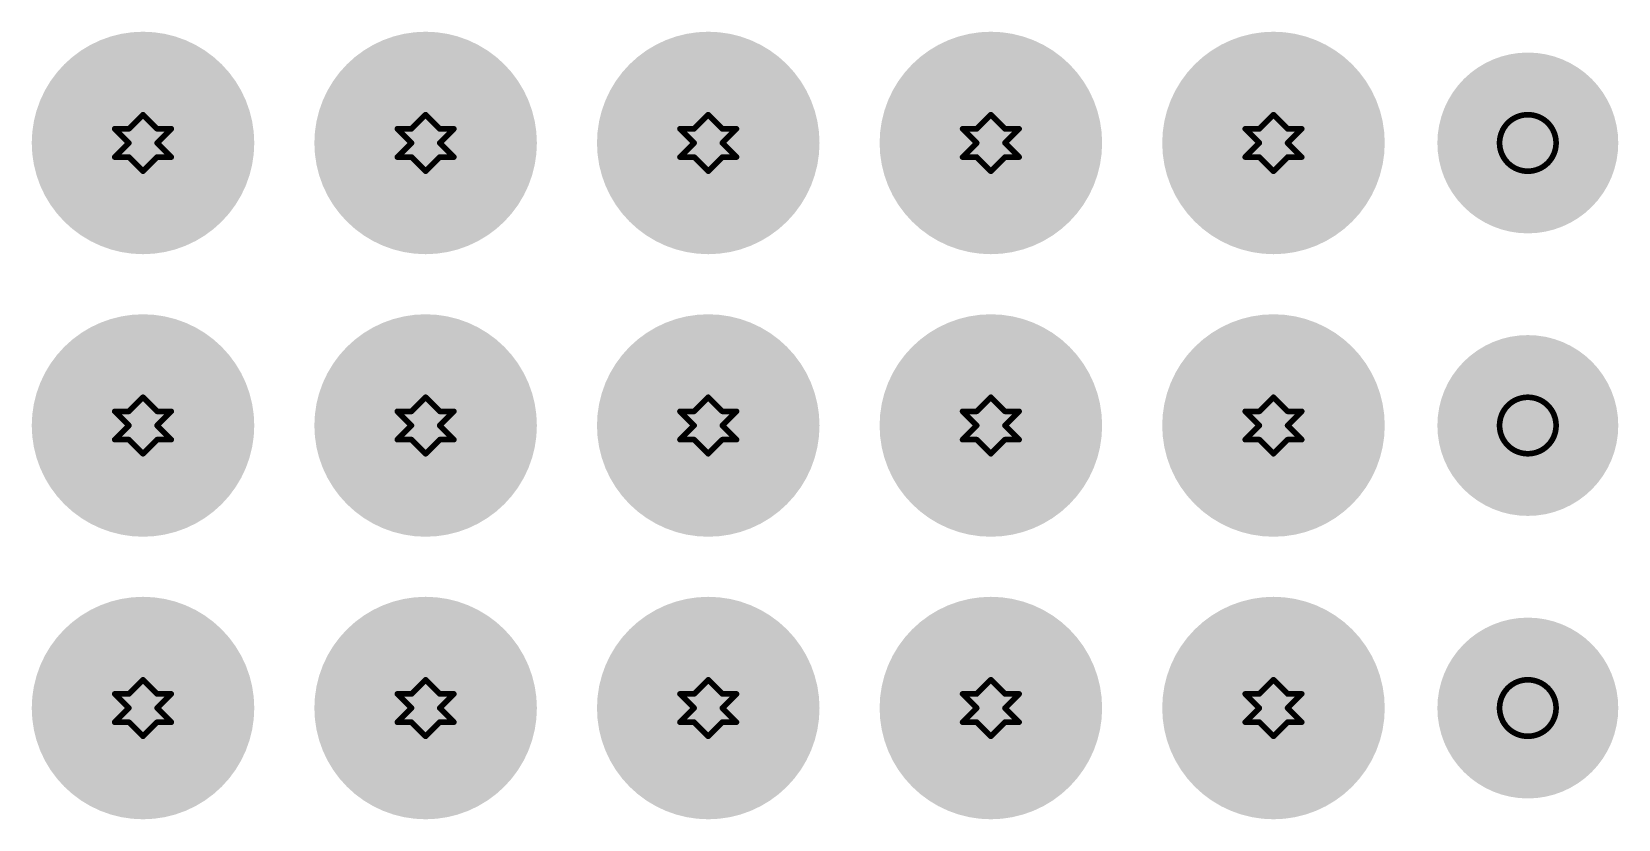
# Model space of a CAD drawing. Header units: millimetres. Extents: x 3.26 to 13.14, y 5.38 to 10.83.
# Drawn here: x 9.361 to 9.922, y 6.38 to 6.658 of the extents above; entities that cross this region are included whole.
import ezdxf

# ---------------------------------------------------------------- set-up
doc = ezdxf.new("R2010")
doc.units = ezdxf.units.MM
doc.header["$MEASUREMENT"] = 0
for name, color, linetype in [('BottomLayer', 5, 'Continuous'), ('BottomSolder', 6, 'Continuous'), ('DrillDrawing', 1, 'Continuous'), ('MultiLayer', 9, 'Continuous'), ('PadHoleLayer', 156, 'Continuous'), ('TopLayer', 1, 'Continuous'), ('TopSolder', 216, 'Continuous'), ('ViaHoleLayer', 16, 'Continuous')]:
    doc.layers.add(name, color=color, linetype=linetype)

# ---------------------------------------------------------------- blocks, each defined once
blk = doc.blocks.new('CNVME96_66')
at = {"layer": 'BottomLayer', "const_width": 0.03}
for points in [[(-3.115, 0.2, 1), (-3.085, 0.2, 1)], [(-3.015, 0.2, 1), (-2.985, 0.2, 1)], [(-2.915, 0.2, 1), (-2.885, 0.2, 1)]]:
    blk.add_lwpolyline(points, format="xyb", close=True, dxfattribs=at)
at = {"layer": 'BottomSolder', "const_width": 0.032}
for points in [[(-3.116, 0.2, 1), (-3.084, 0.2, 1)], [(-3.016, 0.2, 1), (-2.984, 0.2, 1)], [(-2.916, 0.2, 1), (-2.884, 0.2, 1)]]:
    blk.add_lwpolyline(points, format="xyb", close=True, dxfattribs=at)
at = {"layer": 'MultiLayer', "const_width": 0.03}
for points in [[(-3.115, 0.2, 1), (-3.085, 0.2, 1)], [(-3.015, 0.2, 1), (-2.985, 0.2, 1)], [(-2.915, 0.2, 1), (-2.885, 0.2, 1)]]:
    blk.add_lwpolyline(points, format="xyb", close=True, dxfattribs=at)
at = {"layer": 'PadHoleLayer', "const_width": 0.0185}
for points in [[(-3.10925, 0.2, 1), (-3.09075, 0.2, 1)], [(-3.00925, 0.2, 1), (-2.99075, 0.2, 1)], [(-2.90925, 0.2, 1), (-2.89075, 0.2, 1)]]:
    blk.add_lwpolyline(points, format="xyb", close=True, dxfattribs=at)
at = {"layer": 'TopLayer', "const_width": 0.03}
for points in [[(-3.115, 0.2, 1), (-3.085, 0.2, 1)], [(-3.015, 0.2, 1), (-2.985, 0.2, 1)], [(-2.915, 0.2, 1), (-2.885, 0.2, 1)]]:
    blk.add_lwpolyline(points, format="xyb", close=True, dxfattribs=at)
at = {"layer": 'TopSolder', "const_width": 0.032}
for points in [[(-3.116, 0.2, 1), (-3.084, 0.2, 1)], [(-3.016, 0.2, 1), (-2.984, 0.2, 1)], [(-2.916, 0.2, 1), (-2.884, 0.2, 1)]]:
    blk.add_lwpolyline(points, format="xyb", close=True, dxfattribs=at)

msp = doc.modelspace()

# ---------------------------------------------------------------- linework, layer by layer
at = {"layer": 'BottomLayer', "const_width": 0.03937}
for points in [[(9.38032, 6.619, 1), (9.41969, 6.619, 1)], [(9.48032, 6.619, 1), (9.51969, 6.619, 1)], [(9.58032, 6.619, 1), (9.61969, 6.619, 1)], [(9.68032, 6.619, 1), (9.71969, 6.619, 1)], [(9.78032, 6.619, 1), (9.81969, 6.619, 1)], [(9.38032, 6.519, 1), (9.41969, 6.519, 1)], [(9.48032, 6.519, 1), (9.51969, 6.519, 1)], [(9.58032, 6.519, 1), (9.61969, 6.519, 1)], [(9.68032, 6.519, 1), (9.71969, 6.519, 1)], [(9.78032, 6.519, 1), (9.81969, 6.519, 1)], [(9.38032, 6.419, 1), (9.41969, 6.419, 1)], [(9.48032, 6.419, 1), (9.51969, 6.419, 1)], [(9.58032, 6.419, 1), (9.61969, 6.419, 1)], [(9.68032, 6.419, 1), (9.71969, 6.419, 1)], [(9.78032, 6.419, 1), (9.81969, 6.419, 1)]]:
    msp.add_lwpolyline(points, format="xyb", close=True, dxfattribs=at)
at = {"layer": 'BottomSolder', "const_width": 0.03937}
for points in [[(9.38032, 6.619, 1), (9.41969, 6.619, 1)], [(9.48032, 6.619, 1), (9.51969, 6.619, 1)], [(9.58032, 6.619, 1), (9.61969, 6.619, 1)], [(9.68032, 6.619, 1), (9.71969, 6.619, 1)], [(9.78032, 6.619, 1), (9.81969, 6.619, 1)], [(9.38032, 6.519, 1), (9.41969, 6.519, 1)], [(9.48032, 6.519, 1), (9.51969, 6.519, 1)], [(9.58032, 6.519, 1), (9.61969, 6.519, 1)], [(9.68032, 6.519, 1), (9.71969, 6.519, 1)], [(9.78032, 6.519, 1), (9.81969, 6.519, 1)], [(9.38032, 6.419, 1), (9.41969, 6.419, 1)], [(9.48032, 6.419, 1), (9.51969, 6.419, 1)], [(9.58032, 6.419, 1), (9.61969, 6.419, 1)], [(9.68032, 6.419, 1), (9.71969, 6.419, 1)], [(9.78032, 6.419, 1), (9.81969, 6.419, 1)]]:
    msp.add_lwpolyline(points, format="xyb", close=True, dxfattribs=at)
at = {"layer": 'DrillDrawing', "const_width": 0.002}
for points in [[(9.395, 6.624), (9.4, 6.629)], [(9.4, 6.629), (9.405, 6.624)], [(9.495, 6.624), (9.5, 6.629)], [(9.5, 6.629), (9.505, 6.624)], [(9.595, 6.624), (9.6, 6.629)], [(9.6, 6.629), (9.605, 6.624)], [(9.695, 6.624), (9.7, 6.629)], [(9.7, 6.629), (9.705, 6.624)], [(9.795, 6.624), (9.8, 6.629)], [(9.8, 6.629), (9.805, 6.624)], [(9.39, 6.624), (9.395, 6.619)], [(9.39, 6.624), (9.395, 6.624)], [(9.405, 6.624), (9.41, 6.624)], [(9.405, 6.619), (9.41, 6.624)], [(9.49, 6.624), (9.495, 6.619)], [(9.49, 6.624), (9.495, 6.624)], [(9.505, 6.624), (9.51, 6.624)], [(9.505, 6.619), (9.51, 6.624)], [(9.59, 6.624), (9.595, 6.619)], [(9.59, 6.624), (9.595, 6.624)], [(9.605, 6.624), (9.61, 6.624)], [(9.605, 6.619), (9.61, 6.624)], [(9.69, 6.624), (9.695, 6.619)], [(9.69, 6.624), (9.695, 6.624)], [(9.705, 6.624), (9.71, 6.624)], [(9.705, 6.619), (9.71, 6.624)], [(9.79, 6.624), (9.795, 6.619)], [(9.79, 6.624), (9.795, 6.624)], [(9.805, 6.624), (9.81, 6.624)], [(9.805, 6.619), (9.81, 6.624)], [(9.39, 6.614), (9.395, 6.619)], [(9.405, 6.619), (9.41, 6.614)], [(9.49, 6.614), (9.495, 6.619)], [(9.505, 6.619), (9.51, 6.614)], [(9.59, 6.614), (9.595, 6.619)], [(9.605, 6.619), (9.61, 6.614)], [(9.69, 6.614), (9.695, 6.619)], [(9.705, 6.619), (9.71, 6.614)], [(9.79, 6.614), (9.795, 6.619)], [(9.805, 6.619), (9.81, 6.614)], [(9.39, 6.614), (9.395, 6.614)], [(9.395, 6.614), (9.4, 6.609)], [(9.4, 6.609), (9.405, 6.614)], [(9.405, 6.614), (9.41, 6.614)], [(9.49, 6.614), (9.495, 6.614)], [(9.495, 6.614), (9.5, 6.609)], [(9.5, 6.609), (9.505, 6.614)], [(9.505, 6.614), (9.51, 6.614)], [(9.59, 6.614), (9.595, 6.614)], [(9.595, 6.614), (9.6, 6.609)], [(9.6, 6.609), (9.605, 6.614)], [(9.605, 6.614), (9.61, 6.614)], [(9.69, 6.614), (9.695, 6.614)], [(9.695, 6.614), (9.7, 6.609)], [(9.7, 6.609), (9.705, 6.614)], [(9.705, 6.614), (9.71, 6.614)], [(9.79, 6.614), (9.795, 6.614)], [(9.795, 6.614), (9.8, 6.609)], [(9.8, 6.609), (9.805, 6.614)], [(9.805, 6.614), (9.81, 6.614)], [(9.395, 6.524), (9.4, 6.529)], [(9.4, 6.529), (9.405, 6.524)], [(9.495, 6.524), (9.5, 6.529)], [(9.5, 6.529), (9.505, 6.524)], [(9.595, 6.524), (9.6, 6.529)], [(9.6, 6.529), (9.605, 6.524)], [(9.695, 6.524), (9.7, 6.529)], [(9.7, 6.529), (9.705, 6.524)], [(9.795, 6.524), (9.8, 6.529)], [(9.8, 6.529), (9.805, 6.524)], [(9.39, 6.524), (9.395, 6.519)], [(9.39, 6.524), (9.395, 6.524)], [(9.405, 6.524), (9.41, 6.524)], [(9.405, 6.519), (9.41, 6.524)], [(9.49, 6.524), (9.495, 6.519)], [(9.49, 6.524), (9.495, 6.524)], [(9.505, 6.524), (9.51, 6.524)], [(9.505, 6.519), (9.51, 6.524)], [(9.59, 6.524), (9.595, 6.519)], [(9.59, 6.524), (9.595, 6.524)], [(9.605, 6.524), (9.61, 6.524)], [(9.605, 6.519), (9.61, 6.524)], [(9.69, 6.524), (9.695, 6.519)], [(9.69, 6.524), (9.695, 6.524)], [(9.705, 6.524), (9.71, 6.524)], [(9.705, 6.519), (9.71, 6.524)], [(9.79, 6.524), (9.795, 6.519)], [(9.79, 6.524), (9.795, 6.524)], [(9.805, 6.524), (9.81, 6.524)], [(9.805, 6.519), (9.81, 6.524)], [(9.39, 6.514), (9.395, 6.519)], [(9.405, 6.519), (9.41, 6.514)], [(9.49, 6.514), (9.495, 6.519)], [(9.505, 6.519), (9.51, 6.514)], [(9.59, 6.514), (9.595, 6.519)], [(9.605, 6.519), (9.61, 6.514)], [(9.69, 6.514), (9.695, 6.519)], [(9.705, 6.519), (9.71, 6.514)], [(9.79, 6.514), (9.795, 6.519)], [(9.805, 6.519), (9.81, 6.514)], [(9.39, 6.514), (9.395, 6.514)], [(9.395, 6.514), (9.4, 6.509)], [(9.4, 6.509), (9.405, 6.514)], [(9.405, 6.514), (9.41, 6.514)], [(9.49, 6.514), (9.495, 6.514)], [(9.495, 6.514), (9.5, 6.509)], [(9.5, 6.509), (9.505, 6.514)], [(9.505, 6.514), (9.51, 6.514)], [(9.59, 6.514), (9.595, 6.514)], [(9.595, 6.514), (9.6, 6.509)], [(9.6, 6.509), (9.605, 6.514)], [(9.605, 6.514), (9.61, 6.514)], [(9.69, 6.514), (9.695, 6.514)], [(9.695, 6.514), (9.7, 6.509)], [(9.7, 6.509), (9.705, 6.514)], [(9.705, 6.514), (9.71, 6.514)], [(9.79, 6.514), (9.795, 6.514)], [(9.795, 6.514), (9.8, 6.509)], [(9.8, 6.509), (9.805, 6.514)], [(9.805, 6.514), (9.81, 6.514)], [(9.395, 6.424), (9.4, 6.429)], [(9.4, 6.429), (9.405, 6.424)], [(9.495, 6.424), (9.5, 6.429)], [(9.5, 6.429), (9.505, 6.424)], [(9.595, 6.424), (9.6, 6.429)], [(9.6, 6.429), (9.605, 6.424)], [(9.695, 6.424), (9.7, 6.429)], [(9.7, 6.429), (9.705, 6.424)], [(9.795, 6.424), (9.8, 6.429)], [(9.8, 6.429), (9.805, 6.424)], [(9.39, 6.424), (9.395, 6.419)], [(9.39, 6.424), (9.395, 6.424)], [(9.405, 6.424), (9.41, 6.424)], [(9.405, 6.419), (9.41, 6.424)], [(9.49, 6.424), (9.495, 6.419)], [(9.49, 6.424), (9.495, 6.424)], [(9.505, 6.424), (9.51, 6.424)], [(9.505, 6.419), (9.51, 6.424)], [(9.59, 6.424), (9.595, 6.419)], [(9.59, 6.424), (9.595, 6.424)], [(9.605, 6.424), (9.61, 6.424)], [(9.605, 6.419), (9.61, 6.424)], [(9.69, 6.424), (9.695, 6.419)], [(9.69, 6.424), (9.695, 6.424)], [(9.705, 6.424), (9.71, 6.424)], [(9.705, 6.419), (9.71, 6.424)], [(9.79, 6.424), (9.795, 6.419)], [(9.79, 6.424), (9.795, 6.424)], [(9.805, 6.424), (9.81, 6.424)], [(9.805, 6.419), (9.81, 6.424)], [(9.39, 6.414), (9.395, 6.419)], [(9.405, 6.419), (9.41, 6.414)], [(9.49, 6.414), (9.495, 6.419)], [(9.505, 6.419), (9.51, 6.414)], [(9.59, 6.414), (9.595, 6.419)], [(9.605, 6.419), (9.61, 6.414)], [(9.69, 6.414), (9.695, 6.419)], [(9.705, 6.419), (9.71, 6.414)], [(9.79, 6.414), (9.795, 6.419)], [(9.805, 6.419), (9.81, 6.414)], [(9.39, 6.414), (9.395, 6.414)], [(9.395, 6.414), (9.4, 6.409)], [(9.4, 6.409), (9.405, 6.414)], [(9.405, 6.414), (9.41, 6.414)], [(9.49, 6.414), (9.495, 6.414)], [(9.495, 6.414), (9.5, 6.409)], [(9.5, 6.409), (9.505, 6.414)], [(9.505, 6.414), (9.51, 6.414)], [(9.59, 6.414), (9.595, 6.414)], [(9.595, 6.414), (9.6, 6.409)], [(9.6, 6.409), (9.605, 6.414)], [(9.605, 6.414), (9.61, 6.414)], [(9.69, 6.414), (9.695, 6.414)], [(9.695, 6.414), (9.7, 6.409)], [(9.7, 6.409), (9.705, 6.414)], [(9.705, 6.414), (9.71, 6.414)], [(9.79, 6.414), (9.795, 6.414)], [(9.795, 6.414), (9.8, 6.409)], [(9.8, 6.409), (9.805, 6.414)], [(9.805, 6.414), (9.81, 6.414)]]:
    msp.add_lwpolyline(points, dxfattribs=at)
at = {"layer": 'DrillDrawing'}
for points, const_width in [([(9.3995, 6.629, 1), (9.4005, 6.629, 1)], 0.001), ([(9.3995, 6.629, 1), (9.4005, 6.629, 1)], 0.001), ([(9.4995, 6.629, 1), (9.5005, 6.629, 1)], 0.001), ([(9.4995, 6.629, 1), (9.5005, 6.629, 1)], 0.001), ([(9.5995, 6.629, 1), (9.6005, 6.629, 1)], 0.001), ([(9.5995, 6.629, 1), (9.6005, 6.629, 1)], 0.001), ([(9.6995, 6.629, 1), (9.7005, 6.629, 1)], 0.001), ([(9.6995, 6.629, 1), (9.7005, 6.629, 1)], 0.001), ([(9.7995, 6.629, 1), (9.8005, 6.629, 1)], 0.001), ([(9.7995, 6.629, 1), (9.8005, 6.629, 1)], 0.001), ([(9.9, 6.619, 1), (9.88, 6.619, 1)], 0.002), ([(9.3895, 6.624, 1), (9.3905, 6.624, 1)], 0.001), ([(9.3895, 6.624, 1), (9.3905, 6.624, 1)], 0.001), ([(9.3945, 6.624, 1), (9.3955, 6.624, 1)], 0.001), ([(9.3945, 6.624, 1), (9.3955, 6.624, 1)], 0.001), ([(9.4045, 6.624, 1), (9.4055, 6.624, 1)], 0.001), ([(9.4045, 6.624, 1), (9.4055, 6.624, 1)], 0.001), ([(9.4095, 6.624, 1), (9.4105, 6.624, 1)], 0.001), ([(9.4095, 6.624, 1), (9.4105, 6.624, 1)], 0.001), ([(9.4895, 6.624, 1), (9.4905, 6.624, 1)], 0.001), ([(9.4895, 6.624, 1), (9.4905, 6.624, 1)], 0.001), ([(9.4945, 6.624, 1), (9.4955, 6.624, 1)], 0.001), ([(9.4945, 6.624, 1), (9.4955, 6.624, 1)], 0.001), ([(9.5045, 6.624, 1), (9.5055, 6.624, 1)], 0.001), ([(9.5045, 6.624, 1), (9.5055, 6.624, 1)], 0.001), ([(9.5095, 6.624, 1), (9.5105, 6.624, 1)], 0.001), ([(9.5095, 6.624, 1), (9.5105, 6.624, 1)], 0.001), ([(9.5895, 6.624, 1), (9.5905, 6.624, 1)], 0.001), ([(9.5895, 6.624, 1), (9.5905, 6.624, 1)], 0.001), ([(9.5945, 6.624, 1), (9.5955, 6.624, 1)], 0.001), ([(9.5945, 6.624, 1), (9.5955, 6.624, 1)], 0.001), ([(9.6045, 6.624, 1), (9.6055, 6.624, 1)], 0.001), ([(9.6045, 6.624, 1), (9.6055, 6.624, 1)], 0.001), ([(9.6095, 6.624, 1), (9.6105, 6.624, 1)], 0.001), ([(9.6095, 6.624, 1), (9.6105, 6.624, 1)], 0.001), ([(9.6895, 6.624, 1), (9.6905, 6.624, 1)], 0.001), ([(9.6895, 6.624, 1), (9.6905, 6.624, 1)], 0.001), ([(9.6945, 6.624, 1), (9.6955, 6.624, 1)], 0.001), ([(9.6945, 6.624, 1), (9.6955, 6.624, 1)], 0.001), ([(9.7045, 6.624, 1), (9.7055, 6.624, 1)], 0.001), ([(9.7045, 6.624, 1), (9.7055, 6.624, 1)], 0.001), ([(9.7095, 6.624, 1), (9.7105, 6.624, 1)], 0.001), ([(9.7095, 6.624, 1), (9.7105, 6.624, 1)], 0.001), ([(9.7895, 6.624, 1), (9.7905, 6.624, 1)], 0.001), ([(9.7895, 6.624, 1), (9.7905, 6.624, 1)], 0.001), ([(9.7945, 6.624, 1), (9.7955, 6.624, 1)], 0.001), ([(9.7945, 6.624, 1), (9.7955, 6.624, 1)], 0.001), ([(9.8045, 6.624, 1), (9.8055, 6.624, 1)], 0.001), ([(9.8045, 6.624, 1), (9.8055, 6.624, 1)], 0.001), ([(9.8095, 6.624, 1), (9.8105, 6.624, 1)], 0.001), ([(9.8095, 6.624, 1), (9.8105, 6.624, 1)], 0.001), ([(9.3945, 6.619, 1), (9.3955, 6.619, 1)], 0.001), ([(9.3945, 6.619, 1), (9.3955, 6.619, 1)], 0.001), ([(9.4045, 6.619, 1), (9.4055, 6.619, 1)], 0.001), ([(9.4045, 6.619, 1), (9.4055, 6.619, 1)], 0.001), ([(9.4945, 6.619, 1), (9.4955, 6.619, 1)], 0.001), ([(9.4945, 6.619, 1), (9.4955, 6.619, 1)], 0.001), ([(9.5045, 6.619, 1), (9.5055, 6.619, 1)], 0.001), ([(9.5045, 6.619, 1), (9.5055, 6.619, 1)], 0.001), ([(9.5945, 6.619, 1), (9.5955, 6.619, 1)], 0.001), ([(9.5945, 6.619, 1), (9.5955, 6.619, 1)], 0.001), ([(9.6045, 6.619, 1), (9.6055, 6.619, 1)], 0.001), ([(9.6045, 6.619, 1), (9.6055, 6.619, 1)], 0.001), ([(9.6945, 6.619, 1), (9.6955, 6.619, 1)], 0.001), ([(9.6945, 6.619, 1), (9.6955, 6.619, 1)], 0.001), ([(9.7045, 6.619, 1), (9.7055, 6.619, 1)], 0.001), ([(9.7045, 6.619, 1), (9.7055, 6.619, 1)], 0.001), ([(9.7945, 6.619, 1), (9.7955, 6.619, 1)], 0.001), ([(9.7945, 6.619, 1), (9.7955, 6.619, 1)], 0.001), ([(9.8045, 6.619, 1), (9.8055, 6.619, 1)], 0.001), ([(9.8045, 6.619, 1), (9.8055, 6.619, 1)], 0.001), ([(9.8795, 6.619, 1), (9.8805, 6.619, 1)], 0.001), ([(9.8995, 6.619, 1), (9.9005, 6.619, 1)], 0.001), ([(9.3895, 6.614, 1), (9.3905, 6.614, 1)], 0.001), ([(9.3895, 6.614, 1), (9.3905, 6.614, 1)], 0.001), ([(9.3945, 6.614, 1), (9.3955, 6.614, 1)], 0.001), ([(9.3945, 6.614, 1), (9.3955, 6.614, 1)], 0.001), ([(9.4045, 6.614, 1), (9.4055, 6.614, 1)], 0.001), ([(9.4045, 6.614, 1), (9.4055, 6.614, 1)], 0.001), ([(9.4095, 6.614, 1), (9.4105, 6.614, 1)], 0.001), ([(9.4095, 6.614, 1), (9.4105, 6.614, 1)], 0.001), ([(9.4895, 6.614, 1), (9.4905, 6.614, 1)], 0.001), ([(9.4895, 6.614, 1), (9.4905, 6.614, 1)], 0.001), ([(9.4945, 6.614, 1), (9.4955, 6.614, 1)], 0.001), ([(9.4945, 6.614, 1), (9.4955, 6.614, 1)], 0.001), ([(9.5045, 6.614, 1), (9.5055, 6.614, 1)], 0.001), ([(9.5045, 6.614, 1), (9.5055, 6.614, 1)], 0.001), ([(9.5095, 6.614, 1), (9.5105, 6.614, 1)], 0.001), ([(9.5095, 6.614, 1), (9.5105, 6.614, 1)], 0.001), ([(9.5895, 6.614, 1), (9.5905, 6.614, 1)], 0.001), ([(9.5895, 6.614, 1), (9.5905, 6.614, 1)], 0.001), ([(9.5945, 6.614, 1), (9.5955, 6.614, 1)], 0.001), ([(9.5945, 6.614, 1), (9.5955, 6.614, 1)], 0.001), ([(9.6045, 6.614, 1), (9.6055, 6.614, 1)], 0.001), ([(9.6045, 6.614, 1), (9.6055, 6.614, 1)], 0.001), ([(9.6095, 6.614, 1), (9.6105, 6.614, 1)], 0.001), ([(9.6095, 6.614, 1), (9.6105, 6.614, 1)], 0.001), ([(9.6895, 6.614, 1), (9.6905, 6.614, 1)], 0.001), ([(9.6895, 6.614, 1), (9.6905, 6.614, 1)], 0.001), ([(9.6945, 6.614, 1), (9.6955, 6.614, 1)], 0.001), ([(9.6945, 6.614, 1), (9.6955, 6.614, 1)], 0.001), ([(9.7045, 6.614, 1), (9.7055, 6.614, 1)], 0.001), ([(9.7045, 6.614, 1), (9.7055, 6.614, 1)], 0.001), ([(9.7095, 6.614, 1), (9.7105, 6.614, 1)], 0.001), ([(9.7095, 6.614, 1), (9.7105, 6.614, 1)], 0.001), ([(9.7895, 6.614, 1), (9.7905, 6.614, 1)], 0.001), ([(9.7895, 6.614, 1), (9.7905, 6.614, 1)], 0.001), ([(9.7945, 6.614, 1), (9.7955, 6.614, 1)], 0.001), ([(9.7945, 6.614, 1), (9.7955, 6.614, 1)], 0.001), ([(9.8045, 6.614, 1), (9.8055, 6.614, 1)], 0.001), ([(9.8045, 6.614, 1), (9.8055, 6.614, 1)], 0.001), ([(9.8095, 6.614, 1), (9.8105, 6.614, 1)], 0.001), ([(9.8095, 6.614, 1), (9.8105, 6.614, 1)], 0.001), ([(9.3995, 6.609, 1), (9.4005, 6.609, 1)], 0.001), ([(9.3995, 6.609, 1), (9.4005, 6.609, 1)], 0.001), ([(9.4995, 6.609, 1), (9.5005, 6.609, 1)], 0.001), ([(9.4995, 6.609, 1), (9.5005, 6.609, 1)], 0.001), ([(9.5995, 6.609, 1), (9.6005, 6.609, 1)], 0.001), ([(9.5995, 6.609, 1), (9.6005, 6.609, 1)], 0.001), ([(9.6995, 6.609, 1), (9.7005, 6.609, 1)], 0.001), ([(9.6995, 6.609, 1), (9.7005, 6.609, 1)], 0.001), ([(9.7995, 6.609, 1), (9.8005, 6.609, 1)], 0.001), ([(9.7995, 6.609, 1), (9.8005, 6.609, 1)], 0.001), ([(9.3995, 6.529, 1), (9.4005, 6.529, 1)], 0.001), ([(9.3995, 6.529, 1), (9.4005, 6.529, 1)], 0.001), ([(9.4995, 6.529, 1), (9.5005, 6.529, 1)], 0.001), ([(9.4995, 6.529, 1), (9.5005, 6.529, 1)], 0.001), ([(9.5995, 6.529, 1), (9.6005, 6.529, 1)], 0.001), ([(9.5995, 6.529, 1), (9.6005, 6.529, 1)], 0.001), ([(9.6995, 6.529, 1), (9.7005, 6.529, 1)], 0.001), ([(9.6995, 6.529, 1), (9.7005, 6.529, 1)], 0.001), ([(9.7995, 6.529, 1), (9.8005, 6.529, 1)], 0.001), ([(9.7995, 6.529, 1), (9.8005, 6.529, 1)], 0.001), ([(9.9, 6.519, 1), (9.88, 6.519, 1)], 0.002), ([(9.3895, 6.524, 1), (9.3905, 6.524, 1)], 0.001), ([(9.3895, 6.524, 1), (9.3905, 6.524, 1)], 0.001), ([(9.3945, 6.524, 1), (9.3955, 6.524, 1)], 0.001), ([(9.3945, 6.524, 1), (9.3955, 6.524, 1)], 0.001), ([(9.4045, 6.524, 1), (9.4055, 6.524, 1)], 0.001), ([(9.4045, 6.524, 1), (9.4055, 6.524, 1)], 0.001), ([(9.4095, 6.524, 1), (9.4105, 6.524, 1)], 0.001), ([(9.4095, 6.524, 1), (9.4105, 6.524, 1)], 0.001), ([(9.4895, 6.524, 1), (9.4905, 6.524, 1)], 0.001), ([(9.4895, 6.524, 1), (9.4905, 6.524, 1)], 0.001), ([(9.4945, 6.524, 1), (9.4955, 6.524, 1)], 0.001), ([(9.4945, 6.524, 1), (9.4955, 6.524, 1)], 0.001), ([(9.5045, 6.524, 1), (9.5055, 6.524, 1)], 0.001), ([(9.5045, 6.524, 1), (9.5055, 6.524, 1)], 0.001), ([(9.5095, 6.524, 1), (9.5105, 6.524, 1)], 0.001), ([(9.5095, 6.524, 1), (9.5105, 6.524, 1)], 0.001), ([(9.5895, 6.524, 1), (9.5905, 6.524, 1)], 0.001), ([(9.5895, 6.524, 1), (9.5905, 6.524, 1)], 0.001), ([(9.5945, 6.524, 1), (9.5955, 6.524, 1)], 0.001), ([(9.5945, 6.524, 1), (9.5955, 6.524, 1)], 0.001), ([(9.6045, 6.524, 1), (9.6055, 6.524, 1)], 0.001), ([(9.6045, 6.524, 1), (9.6055, 6.524, 1)], 0.001), ([(9.6095, 6.524, 1), (9.6105, 6.524, 1)], 0.001), ([(9.6095, 6.524, 1), (9.6105, 6.524, 1)], 0.001), ([(9.6895, 6.524, 1), (9.6905, 6.524, 1)], 0.001), ([(9.6895, 6.524, 1), (9.6905, 6.524, 1)], 0.001), ([(9.6945, 6.524, 1), (9.6955, 6.524, 1)], 0.001), ([(9.6945, 6.524, 1), (9.6955, 6.524, 1)], 0.001), ([(9.7045, 6.524, 1), (9.7055, 6.524, 1)], 0.001), ([(9.7045, 6.524, 1), (9.7055, 6.524, 1)], 0.001), ([(9.7095, 6.524, 1), (9.7105, 6.524, 1)], 0.001), ([(9.7095, 6.524, 1), (9.7105, 6.524, 1)], 0.001), ([(9.7895, 6.524, 1), (9.7905, 6.524, 1)], 0.001), ([(9.7895, 6.524, 1), (9.7905, 6.524, 1)], 0.001), ([(9.7945, 6.524, 1), (9.7955, 6.524, 1)], 0.001), ([(9.7945, 6.524, 1), (9.7955, 6.524, 1)], 0.001), ([(9.8045, 6.524, 1), (9.8055, 6.524, 1)], 0.001), ([(9.8045, 6.524, 1), (9.8055, 6.524, 1)], 0.001), ([(9.8095, 6.524, 1), (9.8105, 6.524, 1)], 0.001), ([(9.8095, 6.524, 1), (9.8105, 6.524, 1)], 0.001), ([(9.3945, 6.519, 1), (9.3955, 6.519, 1)], 0.001), ([(9.3945, 6.519, 1), (9.3955, 6.519, 1)], 0.001), ([(9.4045, 6.519, 1), (9.4055, 6.519, 1)], 0.001), ([(9.4045, 6.519, 1), (9.4055, 6.519, 1)], 0.001), ([(9.4945, 6.519, 1), (9.4955, 6.519, 1)], 0.001), ([(9.4945, 6.519, 1), (9.4955, 6.519, 1)], 0.001), ([(9.5045, 6.519, 1), (9.5055, 6.519, 1)], 0.001), ([(9.5045, 6.519, 1), (9.5055, 6.519, 1)], 0.001), ([(9.5945, 6.519, 1), (9.5955, 6.519, 1)], 0.001), ([(9.5945, 6.519, 1), (9.5955, 6.519, 1)], 0.001), ([(9.6045, 6.519, 1), (9.6055, 6.519, 1)], 0.001), ([(9.6045, 6.519, 1), (9.6055, 6.519, 1)], 0.001), ([(9.6945, 6.519, 1), (9.6955, 6.519, 1)], 0.001), ([(9.6945, 6.519, 1), (9.6955, 6.519, 1)], 0.001), ([(9.7045, 6.519, 1), (9.7055, 6.519, 1)], 0.001), ([(9.7045, 6.519, 1), (9.7055, 6.519, 1)], 0.001), ([(9.7945, 6.519, 1), (9.7955, 6.519, 1)], 0.001), ([(9.7945, 6.519, 1), (9.7955, 6.519, 1)], 0.001), ([(9.8045, 6.519, 1), (9.8055, 6.519, 1)], 0.001), ([(9.8045, 6.519, 1), (9.8055, 6.519, 1)], 0.001), ([(9.8795, 6.519, 1), (9.8805, 6.519, 1)], 0.001), ([(9.8995, 6.519, 1), (9.9005, 6.519, 1)], 0.001), ([(9.3895, 6.514, 1), (9.3905, 6.514, 1)], 0.001), ([(9.3895, 6.514, 1), (9.3905, 6.514, 1)], 0.001), ([(9.3945, 6.514, 1), (9.3955, 6.514, 1)], 0.001), ([(9.3945, 6.514, 1), (9.3955, 6.514, 1)], 0.001), ([(9.4045, 6.514, 1), (9.4055, 6.514, 1)], 0.001), ([(9.4045, 6.514, 1), (9.4055, 6.514, 1)], 0.001), ([(9.4095, 6.514, 1), (9.4105, 6.514, 1)], 0.001), ([(9.4095, 6.514, 1), (9.4105, 6.514, 1)], 0.001), ([(9.4895, 6.514, 1), (9.4905, 6.514, 1)], 0.001), ([(9.4895, 6.514, 1), (9.4905, 6.514, 1)], 0.001), ([(9.4945, 6.514, 1), (9.4955, 6.514, 1)], 0.001), ([(9.4945, 6.514, 1), (9.4955, 6.514, 1)], 0.001), ([(9.5045, 6.514, 1), (9.5055, 6.514, 1)], 0.001), ([(9.5045, 6.514, 1), (9.5055, 6.514, 1)], 0.001), ([(9.5095, 6.514, 1), (9.5105, 6.514, 1)], 0.001), ([(9.5095, 6.514, 1), (9.5105, 6.514, 1)], 0.001), ([(9.5895, 6.514, 1), (9.5905, 6.514, 1)], 0.001), ([(9.5895, 6.514, 1), (9.5905, 6.514, 1)], 0.001), ([(9.5945, 6.514, 1), (9.5955, 6.514, 1)], 0.001), ([(9.5945, 6.514, 1), (9.5955, 6.514, 1)], 0.001), ([(9.6045, 6.514, 1), (9.6055, 6.514, 1)], 0.001), ([(9.6045, 6.514, 1), (9.6055, 6.514, 1)], 0.001), ([(9.6095, 6.514, 1), (9.6105, 6.514, 1)], 0.001), ([(9.6095, 6.514, 1), (9.6105, 6.514, 1)], 0.001), ([(9.6895, 6.514, 1), (9.6905, 6.514, 1)], 0.001), ([(9.6895, 6.514, 1), (9.6905, 6.514, 1)], 0.001), ([(9.6945, 6.514, 1), (9.6955, 6.514, 1)], 0.001), ([(9.6945, 6.514, 1), (9.6955, 6.514, 1)], 0.001), ([(9.7045, 6.514, 1), (9.7055, 6.514, 1)], 0.001), ([(9.7045, 6.514, 1), (9.7055, 6.514, 1)], 0.001), ([(9.7095, 6.514, 1), (9.7105, 6.514, 1)], 0.001), ([(9.7095, 6.514, 1), (9.7105, 6.514, 1)], 0.001), ([(9.7895, 6.514, 1), (9.7905, 6.514, 1)], 0.001), ([(9.7895, 6.514, 1), (9.7905, 6.514, 1)], 0.001), ([(9.7945, 6.514, 1), (9.7955, 6.514, 1)], 0.001), ([(9.7945, 6.514, 1), (9.7955, 6.514, 1)], 0.001), ([(9.8045, 6.514, 1), (9.8055, 6.514, 1)], 0.001), ([(9.8045, 6.514, 1), (9.8055, 6.514, 1)], 0.001), ([(9.8095, 6.514, 1), (9.8105, 6.514, 1)], 0.001), ([(9.8095, 6.514, 1), (9.8105, 6.514, 1)], 0.001), ([(9.3995, 6.509, 1), (9.4005, 6.509, 1)], 0.001), ([(9.3995, 6.509, 1), (9.4005, 6.509, 1)], 0.001), ([(9.4995, 6.509, 1), (9.5005, 6.509, 1)], 0.001), ([(9.4995, 6.509, 1), (9.5005, 6.509, 1)], 0.001), ([(9.5995, 6.509, 1), (9.6005, 6.509, 1)], 0.001), ([(9.5995, 6.509, 1), (9.6005, 6.509, 1)], 0.001), ([(9.6995, 6.509, 1), (9.7005, 6.509, 1)], 0.001), ([(9.6995, 6.509, 1), (9.7005, 6.509, 1)], 0.001), ([(9.7995, 6.509, 1), (9.8005, 6.509, 1)], 0.001), ([(9.7995, 6.509, 1), (9.8005, 6.509, 1)], 0.001), ([(9.3995, 6.429, 1), (9.4005, 6.429, 1)], 0.001), ([(9.3995, 6.429, 1), (9.4005, 6.429, 1)], 0.001), ([(9.4995, 6.429, 1), (9.5005, 6.429, 1)], 0.001), ([(9.4995, 6.429, 1), (9.5005, 6.429, 1)], 0.001), ([(9.5995, 6.429, 1), (9.6005, 6.429, 1)], 0.001), ([(9.5995, 6.429, 1), (9.6005, 6.429, 1)], 0.001), ([(9.6995, 6.429, 1), (9.7005, 6.429, 1)], 0.001), ([(9.6995, 6.429, 1), (9.7005, 6.429, 1)], 0.001), ([(9.7995, 6.429, 1), (9.8005, 6.429, 1)], 0.001), ([(9.7995, 6.429, 1), (9.8005, 6.429, 1)], 0.001), ([(9.9, 6.419, 1), (9.88, 6.419, 1)], 0.002), ([(9.3895, 6.424, 1), (9.3905, 6.424, 1)], 0.001), ([(9.3895, 6.424, 1), (9.3905, 6.424, 1)], 0.001), ([(9.3945, 6.424, 1), (9.3955, 6.424, 1)], 0.001), ([(9.3945, 6.424, 1), (9.3955, 6.424, 1)], 0.001), ([(9.4045, 6.424, 1), (9.4055, 6.424, 1)], 0.001), ([(9.4045, 6.424, 1), (9.4055, 6.424, 1)], 0.001), ([(9.4095, 6.424, 1), (9.4105, 6.424, 1)], 0.001), ([(9.4095, 6.424, 1), (9.4105, 6.424, 1)], 0.001), ([(9.4895, 6.424, 1), (9.4905, 6.424, 1)], 0.001), ([(9.4895, 6.424, 1), (9.4905, 6.424, 1)], 0.001), ([(9.4945, 6.424, 1), (9.4955, 6.424, 1)], 0.001), ([(9.4945, 6.424, 1), (9.4955, 6.424, 1)], 0.001), ([(9.5045, 6.424, 1), (9.5055, 6.424, 1)], 0.001), ([(9.5045, 6.424, 1), (9.5055, 6.424, 1)], 0.001), ([(9.5095, 6.424, 1), (9.5105, 6.424, 1)], 0.001), ([(9.5095, 6.424, 1), (9.5105, 6.424, 1)], 0.001), ([(9.5895, 6.424, 1), (9.5905, 6.424, 1)], 0.001), ([(9.5895, 6.424, 1), (9.5905, 6.424, 1)], 0.001), ([(9.5945, 6.424, 1), (9.5955, 6.424, 1)], 0.001), ([(9.5945, 6.424, 1), (9.5955, 6.424, 1)], 0.001), ([(9.6045, 6.424, 1), (9.6055, 6.424, 1)], 0.001), ([(9.6045, 6.424, 1), (9.6055, 6.424, 1)], 0.001), ([(9.6095, 6.424, 1), (9.6105, 6.424, 1)], 0.001), ([(9.6095, 6.424, 1), (9.6105, 6.424, 1)], 0.001), ([(9.6895, 6.424, 1), (9.6905, 6.424, 1)], 0.001), ([(9.6895, 6.424, 1), (9.6905, 6.424, 1)], 0.001), ([(9.6945, 6.424, 1), (9.6955, 6.424, 1)], 0.001), ([(9.6945, 6.424, 1), (9.6955, 6.424, 1)], 0.001), ([(9.7045, 6.424, 1), (9.7055, 6.424, 1)], 0.001), ([(9.7045, 6.424, 1), (9.7055, 6.424, 1)], 0.001), ([(9.7095, 6.424, 1), (9.7105, 6.424, 1)], 0.001), ([(9.7095, 6.424, 1), (9.7105, 6.424, 1)], 0.001), ([(9.7895, 6.424, 1), (9.7905, 6.424, 1)], 0.001), ([(9.7895, 6.424, 1), (9.7905, 6.424, 1)], 0.001), ([(9.7945, 6.424, 1), (9.7955, 6.424, 1)], 0.001), ([(9.7945, 6.424, 1), (9.7955, 6.424, 1)], 0.001), ([(9.8045, 6.424, 1), (9.8055, 6.424, 1)], 0.001), ([(9.8045, 6.424, 1), (9.8055, 6.424, 1)], 0.001), ([(9.8095, 6.424, 1), (9.8105, 6.424, 1)], 0.001), ([(9.8095, 6.424, 1), (9.8105, 6.424, 1)], 0.001), ([(9.3945, 6.419, 1), (9.3955, 6.419, 1)], 0.001), ([(9.3945, 6.419, 1), (9.3955, 6.419, 1)], 0.001), ([(9.4045, 6.419, 1), (9.4055, 6.419, 1)], 0.001), ([(9.4045, 6.419, 1), (9.4055, 6.419, 1)], 0.001), ([(9.4945, 6.419, 1), (9.4955, 6.419, 1)], 0.001), ([(9.4945, 6.419, 1), (9.4955, 6.419, 1)], 0.001), ([(9.5045, 6.419, 1), (9.5055, 6.419, 1)], 0.001), ([(9.5045, 6.419, 1), (9.5055, 6.419, 1)], 0.001), ([(9.5945, 6.419, 1), (9.5955, 6.419, 1)], 0.001), ([(9.5945, 6.419, 1), (9.5955, 6.419, 1)], 0.001), ([(9.6045, 6.419, 1), (9.6055, 6.419, 1)], 0.001), ([(9.6045, 6.419, 1), (9.6055, 6.419, 1)], 0.001), ([(9.6945, 6.419, 1), (9.6955, 6.419, 1)], 0.001), ([(9.6945, 6.419, 1), (9.6955, 6.419, 1)], 0.001), ([(9.7045, 6.419, 1), (9.7055, 6.419, 1)], 0.001), ([(9.7045, 6.419, 1), (9.7055, 6.419, 1)], 0.001), ([(9.7945, 6.419, 1), (9.7955, 6.419, 1)], 0.001), ([(9.7945, 6.419, 1), (9.7955, 6.419, 1)], 0.001), ([(9.8045, 6.419, 1), (9.8055, 6.419, 1)], 0.001), ([(9.8045, 6.419, 1), (9.8055, 6.419, 1)], 0.001), ([(9.8795, 6.419, 1), (9.8805, 6.419, 1)], 0.001), ([(9.8995, 6.419, 1), (9.9005, 6.419, 1)], 0.001), ([(9.3895, 6.414, 1), (9.3905, 6.414, 1)], 0.001), ([(9.3895, 6.414, 1), (9.3905, 6.414, 1)], 0.001), ([(9.3945, 6.414, 1), (9.3955, 6.414, 1)], 0.001), ([(9.3945, 6.414, 1), (9.3955, 6.414, 1)], 0.001), ([(9.4045, 6.414, 1), (9.4055, 6.414, 1)], 0.001), ([(9.4045, 6.414, 1), (9.4055, 6.414, 1)], 0.001), ([(9.4095, 6.414, 1), (9.4105, 6.414, 1)], 0.001), ([(9.4095, 6.414, 1), (9.4105, 6.414, 1)], 0.001), ([(9.4895, 6.414, 1), (9.4905, 6.414, 1)], 0.001), ([(9.4895, 6.414, 1), (9.4905, 6.414, 1)], 0.001), ([(9.4945, 6.414, 1), (9.4955, 6.414, 1)], 0.001), ([(9.4945, 6.414, 1), (9.4955, 6.414, 1)], 0.001), ([(9.5045, 6.414, 1), (9.5055, 6.414, 1)], 0.001), ([(9.5045, 6.414, 1), (9.5055, 6.414, 1)], 0.001), ([(9.5095, 6.414, 1), (9.5105, 6.414, 1)], 0.001), ([(9.5095, 6.414, 1), (9.5105, 6.414, 1)], 0.001), ([(9.5895, 6.414, 1), (9.5905, 6.414, 1)], 0.001), ([(9.5895, 6.414, 1), (9.5905, 6.414, 1)], 0.001), ([(9.5945, 6.414, 1), (9.5955, 6.414, 1)], 0.001), ([(9.5945, 6.414, 1), (9.5955, 6.414, 1)], 0.001), ([(9.6045, 6.414, 1), (9.6055, 6.414, 1)], 0.001), ([(9.6045, 6.414, 1), (9.6055, 6.414, 1)], 0.001), ([(9.6095, 6.414, 1), (9.6105, 6.414, 1)], 0.001), ([(9.6095, 6.414, 1), (9.6105, 6.414, 1)], 0.001), ([(9.6895, 6.414, 1), (9.6905, 6.414, 1)], 0.001), ([(9.6895, 6.414, 1), (9.6905, 6.414, 1)], 0.001), ([(9.6945, 6.414, 1), (9.6955, 6.414, 1)], 0.001), ([(9.6945, 6.414, 1), (9.6955, 6.414, 1)], 0.001), ([(9.7045, 6.414, 1), (9.7055, 6.414, 1)], 0.001), ([(9.7045, 6.414, 1), (9.7055, 6.414, 1)], 0.001), ([(9.7095, 6.414, 1), (9.7105, 6.414, 1)], 0.001), ([(9.7095, 6.414, 1), (9.7105, 6.414, 1)], 0.001), ([(9.7895, 6.414, 1), (9.7905, 6.414, 1)], 0.001), ([(9.7895, 6.414, 1), (9.7905, 6.414, 1)], 0.001), ([(9.7945, 6.414, 1), (9.7955, 6.414, 1)], 0.001), ([(9.7945, 6.414, 1), (9.7955, 6.414, 1)], 0.001), ([(9.8045, 6.414, 1), (9.8055, 6.414, 1)], 0.001), ([(9.8045, 6.414, 1), (9.8055, 6.414, 1)], 0.001), ([(9.8095, 6.414, 1), (9.8105, 6.414, 1)], 0.001), ([(9.8095, 6.414, 1), (9.8105, 6.414, 1)], 0.001), ([(9.3995, 6.409, 1), (9.4005, 6.409, 1)], 0.001), ([(9.3995, 6.409, 1), (9.4005, 6.409, 1)], 0.001), ([(9.4995, 6.409, 1), (9.5005, 6.409, 1)], 0.001), ([(9.4995, 6.409, 1), (9.5005, 6.409, 1)], 0.001), ([(9.5995, 6.409, 1), (9.6005, 6.409, 1)], 0.001), ([(9.5995, 6.409, 1), (9.6005, 6.409, 1)], 0.001), ([(9.6995, 6.409, 1), (9.7005, 6.409, 1)], 0.001), ([(9.6995, 6.409, 1), (9.7005, 6.409, 1)], 0.001), ([(9.7995, 6.409, 1), (9.8005, 6.409, 1)], 0.001), ([(9.7995, 6.409, 1), (9.8005, 6.409, 1)], 0.001)]:
    msp.add_lwpolyline(points, format="xyb", close=True, dxfattribs=dict(at, const_width=const_width))
at = {"layer": 'MultiLayer', "const_width": 0.03937}
for points in [[(9.38032, 6.619, 1), (9.41969, 6.619, 1)], [(9.48032, 6.619, 1), (9.51969, 6.619, 1)], [(9.58032, 6.619, 1), (9.61969, 6.619, 1)], [(9.68032, 6.619, 1), (9.71969, 6.619, 1)], [(9.78032, 6.619, 1), (9.81969, 6.619, 1)], [(9.38032, 6.519, 1), (9.41969, 6.519, 1)], [(9.48032, 6.519, 1), (9.51969, 6.519, 1)], [(9.58032, 6.519, 1), (9.61969, 6.519, 1)], [(9.68032, 6.519, 1), (9.71969, 6.519, 1)], [(9.78032, 6.519, 1), (9.81969, 6.519, 1)], [(9.38032, 6.419, 1), (9.41969, 6.419, 1)], [(9.48032, 6.419, 1), (9.51969, 6.419, 1)], [(9.58032, 6.419, 1), (9.61969, 6.419, 1)], [(9.68032, 6.419, 1), (9.71969, 6.419, 1)], [(9.78032, 6.419, 1), (9.81969, 6.419, 1)]]:
    msp.add_lwpolyline(points, format="xyb", close=True, dxfattribs=at)
at = {"layer": 'TopLayer', "const_width": 0.03937}
for points in [[(9.38032, 6.619, 1), (9.41969, 6.619, 1)], [(9.48032, 6.619, 1), (9.51969, 6.619, 1)], [(9.58032, 6.619, 1), (9.61969, 6.619, 1)], [(9.68032, 6.619, 1), (9.71969, 6.619, 1)], [(9.78032, 6.619, 1), (9.81969, 6.619, 1)], [(9.38032, 6.519, 1), (9.41969, 6.519, 1)], [(9.48032, 6.519, 1), (9.51969, 6.519, 1)], [(9.58032, 6.519, 1), (9.61969, 6.519, 1)], [(9.68032, 6.519, 1), (9.71969, 6.519, 1)], [(9.78032, 6.519, 1), (9.81969, 6.519, 1)], [(9.38032, 6.419, 1), (9.41969, 6.419, 1)], [(9.48032, 6.419, 1), (9.51969, 6.419, 1)], [(9.58032, 6.419, 1), (9.61969, 6.419, 1)], [(9.68032, 6.419, 1), (9.71969, 6.419, 1)], [(9.78032, 6.419, 1), (9.81969, 6.419, 1)]]:
    msp.add_lwpolyline(points, format="xyb", close=True, dxfattribs=at)
at = {"layer": 'TopSolder', "const_width": 0.03937}
for points in [[(9.38032, 6.619, 1), (9.41969, 6.619, 1)], [(9.48032, 6.619, 1), (9.51969, 6.619, 1)], [(9.58032, 6.619, 1), (9.61969, 6.619, 1)], [(9.68032, 6.619, 1), (9.71969, 6.619, 1)], [(9.78032, 6.619, 1), (9.81969, 6.619, 1)], [(9.38032, 6.519, 1), (9.41969, 6.519, 1)], [(9.48032, 6.519, 1), (9.51969, 6.519, 1)], [(9.58032, 6.519, 1), (9.61969, 6.519, 1)], [(9.68032, 6.519, 1), (9.71969, 6.519, 1)], [(9.78032, 6.519, 1), (9.81969, 6.519, 1)], [(9.38032, 6.419, 1), (9.41969, 6.419, 1)], [(9.48032, 6.419, 1), (9.51969, 6.419, 1)], [(9.58032, 6.419, 1), (9.61969, 6.419, 1)], [(9.68032, 6.419, 1), (9.71969, 6.419, 1)], [(9.78032, 6.419, 1), (9.81969, 6.419, 1)]]:
    msp.add_lwpolyline(points, format="xyb", close=True, dxfattribs=at)
at = {"layer": 'ViaHoleLayer', "const_width": 0.01969}
for points in [[(9.39016, 6.619, 1), (9.40984, 6.619, 1)], [(9.49016, 6.619, 1), (9.50984, 6.619, 1)], [(9.59016, 6.619, 1), (9.60984, 6.619, 1)], [(9.69016, 6.619, 1), (9.70984, 6.619, 1)], [(9.79016, 6.619, 1), (9.80984, 6.619, 1)], [(9.39016, 6.519, 1), (9.40984, 6.519, 1)], [(9.49016, 6.519, 1), (9.50984, 6.519, 1)], [(9.59016, 6.519, 1), (9.60984, 6.519, 1)], [(9.69016, 6.519, 1), (9.70984, 6.519, 1)], [(9.79016, 6.519, 1), (9.80984, 6.519, 1)], [(9.39016, 6.419, 1), (9.40984, 6.419, 1)], [(9.49016, 6.419, 1), (9.50984, 6.419, 1)], [(9.59016, 6.419, 1), (9.60984, 6.419, 1)], [(9.69016, 6.419, 1), (9.70984, 6.419, 1)], [(9.79016, 6.419, 1), (9.80984, 6.419, 1)]]:
    msp.add_lwpolyline(points, format="xyb", close=True, dxfattribs=at)

# ---------------------------------------------------------------- block references
at = {"rotation": 90}
msp.add_blockref('CNVME96_66', (10.09, 9.519), dxfattribs=at)

doc.saveas('drawing.dxf')
